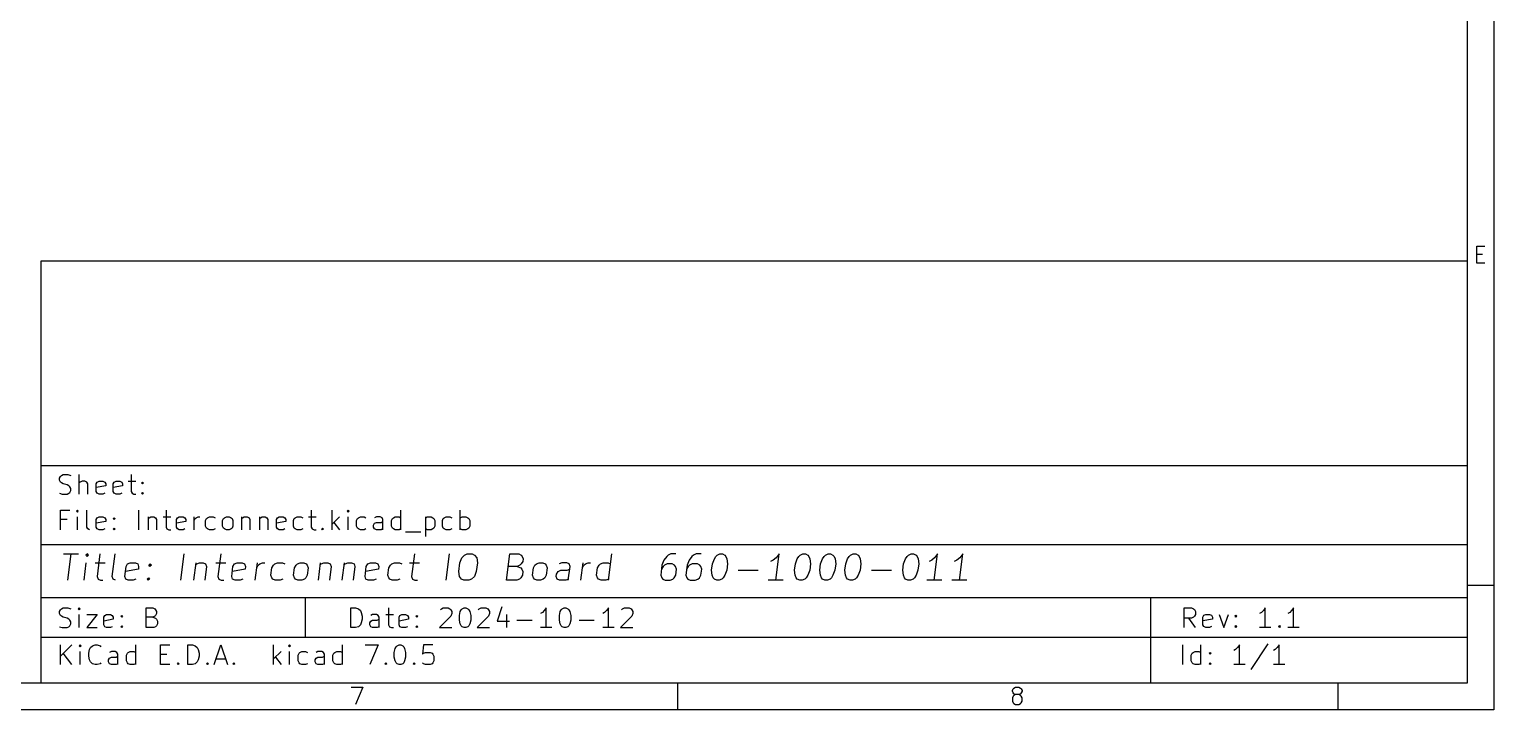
# Model space of a CAD drawing. Extents: x 0.4 to 16.6, y -10.6 to -0.4.
# Drawn here: x 12.24 to 16.606, y -10.606 to -8.578 of the extents above; entities that cross this region are included whole.
import ezdxf

# ---------------------------------------------------------------- set-up
doc = ezdxf.new("R2010")
doc.units = 0
doc.header["$MEASUREMENT"] = 0
doc.layers.add('BLACK', color=7, linetype='CONTINUOUS')

msp = doc.modelspace()

# ---------------------------------------------------------------- linework, layer by layer
at = {"layer": 'BLACK', "linetype": 'CONTINUOUS'}
for p, q in [((16.6063, -0.393701), (16.6063, -10.6063)), ((16.5276, -0.472441), (16.5276, -10.5276)), ((16.556, -9.27534), (16.556, -9.22416)), ((16.556, -9.22416), (16.5803, -9.22416)), ((16.556, -9.24853), (16.573, -9.24853)), ((12.2756, -9.26772), (16.5276, -9.26772)), ((12.2756, -10.5276), (12.2756, -9.26772)), ((16.5276, -9.26772), (16.5276, -10.5276)), ((16.5803, -9.27534), (16.556, -9.27534)), ((12.2756, -9.87795), (16.5276, -9.87795)), ((12.3301, -9.91621), (12.3329, -9.91059)), ((12.3329, -9.91059), (12.3357, -9.90778)), ((12.3357, -9.90778), (12.3413, -9.90497)), ((12.3413, -9.90497), (12.3554, -9.90497)), ((12.3554, -9.90497), (12.3638, -9.90778)), ((12.3891, -9.96402), (12.3891, -9.90497)), ((12.5438, -9.90497), (12.5438, -9.95558)), ((12.3301, -9.92184), (12.3301, -9.91621)), ((12.3329, -9.92746), (12.3301, -9.92184)), ((12.3357, -9.93027), (12.3329, -9.92746)), ((12.3413, -9.93309), (12.3357, -9.93027)), ((12.3526, -9.9359), (12.3413, -9.93309)), ((12.3582, -9.93871), (12.3526, -9.9359)), ((12.361, -9.94152), (12.3582, -9.93871)), ((12.3638, -9.94715), (12.361, -9.94152)), ((12.361, -9.9584), (12.3638, -9.95277)), ((12.3638, -9.95277), (12.3638, -9.94715)), ((12.392, -9.92746), (12.3891, -9.93027)), ((12.3976, -9.92465), (12.392, -9.92746)), ((12.406, -9.92465), (12.3976, -9.92465)), ((12.4116, -9.92746), (12.406, -9.92465)), ((12.4145, -9.93309), (12.4116, -9.92746)), ((12.4145, -9.96402), (12.4145, -9.93309)), ((12.4398, -9.93309), (12.4426, -9.92746)), ((12.4398, -9.95558), (12.4398, -9.93309)), ((12.4679, -9.93871), (12.4398, -9.94434)), ((12.4426, -9.92746), (12.4482, -9.92465)), ((12.4482, -9.92465), (12.4595, -9.92465)), ((12.4595, -9.92465), (12.4651, -9.92746)), ((12.4651, -9.92746), (12.4679, -9.93309)), ((12.4679, -9.93309), (12.4679, -9.93871)), ((12.4904, -9.93309), (12.4932, -9.92746)), ((12.4904, -9.95558), (12.4904, -9.93309)), ((12.5185, -9.93871), (12.4904, -9.94434)), ((12.4932, -9.92746), (12.4988, -9.92465)), ((12.4988, -9.92465), (12.5101, -9.92465)), ((12.5101, -9.92465), (12.5157, -9.92746)), ((12.5157, -9.92746), (12.5185, -9.93309)), ((12.5185, -9.93309), (12.5185, -9.93871)), ((12.5354, -9.92465), (12.5579, -9.92465)), ((12.5748, -9.93027), (12.5776, -9.92746)), ((12.5776, -9.93309), (12.5748, -9.93027)), ((12.5776, -9.92746), (12.5804, -9.93027)), ((12.5776, -9.92746), (12.5776, -9.93309)), ((12.5804, -9.93027), (12.5776, -9.93309)), ((12.3301, -9.96121), (12.3385, -9.96402)), ((12.3385, -9.96402), (12.3526, -9.96402)), ((12.3526, -9.96402), (12.3582, -9.96121)), ((12.3582, -9.96121), (12.361, -9.9584)), ((12.4426, -9.96121), (12.4398, -9.95558)), ((12.4482, -9.96402), (12.4426, -9.96121)), ((12.4595, -9.96402), (12.4482, -9.96402)), ((12.4651, -9.96121), (12.4595, -9.96402)), ((12.4932, -9.96121), (12.4904, -9.95558)), ((12.4988, -9.96402), (12.4932, -9.96121)), ((12.5101, -9.96402), (12.4988, -9.96402)), ((12.5157, -9.96121), (12.5101, -9.96402)), ((12.5438, -9.95558), (12.5466, -9.96121)), ((12.5466, -9.96121), (12.5523, -9.96402)), ((12.5523, -9.96402), (12.5579, -9.96402)), ((12.5748, -9.96121), (12.5776, -9.9584)), ((12.5776, -9.96402), (12.5748, -9.96121)), ((12.5776, -9.9584), (12.5804, -9.96121)), ((12.5776, -9.9584), (12.5776, -9.96402)), ((12.5804, -9.96121), (12.5776, -9.96402)), ((12.3329, -10.0703), (12.3329, -10.0113)), ((12.3329, -10.0113), (12.361, -10.0113)), ((12.3526, -10.0394), (12.3329, -10.0394)), ((12.3835, -10.0113), (12.3807, -10.0141)), ((12.3807, -10.0141), (12.3835, -10.0169)), ((12.3863, -10.0141), (12.3835, -10.0113)), ((12.3835, -10.0113), (12.3835, -10.0169)), ((12.3835, -10.0169), (12.3863, -10.0141)), ((12.3835, -10.0703), (12.3835, -10.0309)), ((12.4116, -10.0619), (12.4116, -10.0113)), ((12.4398, -10.0394), (12.4426, -10.0338)), ((12.4398, -10.0619), (12.4398, -10.0394)), ((12.4426, -10.0338), (12.4482, -10.0309)), ((12.4482, -10.0309), (12.4595, -10.0309)), ((12.4595, -10.0309), (12.4651, -10.0338)), ((12.4651, -10.0338), (12.4679, -10.0394)), ((12.4679, -10.0394), (12.4679, -10.045)), ((12.4904, -10.0366), (12.4932, -10.0338)), ((12.4932, -10.0394), (12.4904, -10.0366)), ((12.4932, -10.0338), (12.496, -10.0366)), ((12.4932, -10.0338), (12.4932, -10.0394)), ((12.496, -10.0366), (12.4932, -10.0394)), ((12.5663, -10.0703), (12.5663, -10.0113)), ((12.5944, -10.0309), (12.5944, -10.0703)), ((12.5944, -10.0366), (12.5972, -10.0338)), ((12.5972, -10.0338), (12.6029, -10.0309)), ((12.6029, -10.0309), (12.6113, -10.0309)), ((12.6113, -10.0309), (12.6169, -10.0338)), ((12.6169, -10.0338), (12.6197, -10.0394)), ((12.6197, -10.0394), (12.6197, -10.0703)), ((12.6394, -10.0309), (12.6619, -10.0309)), ((12.6479, -10.0113), (12.6479, -10.0619)), ((12.6788, -10.0394), (12.6816, -10.0338)), ((12.6788, -10.0619), (12.6788, -10.0394)), ((12.6816, -10.0338), (12.6872, -10.0309)), ((12.6872, -10.0309), (12.6985, -10.0309)), ((12.6985, -10.0309), (12.7041, -10.0338)), ((12.7041, -10.0338), (12.7069, -10.0394)), ((12.7069, -10.0394), (12.7069, -10.045)), ((12.7322, -10.0703), (12.7322, -10.0309)), ((12.7322, -10.0422), (12.735, -10.0366)), ((12.735, -10.0366), (12.7379, -10.0338)), ((12.7379, -10.0338), (12.7435, -10.0309)), ((12.7435, -10.0309), (12.7491, -10.0309)), ((12.766, -10.0422), (12.7688, -10.0366)), ((12.7688, -10.0366), (12.7716, -10.0338)), ((12.7716, -10.0338), (12.7772, -10.0309)), ((12.7772, -10.0309), (12.7885, -10.0309)), ((12.7885, -10.0309), (12.7941, -10.0338)), ((12.8166, -10.0422), (12.8194, -10.0366)), ((12.8194, -10.0366), (12.8222, -10.0338)), ((12.8222, -10.0338), (12.8278, -10.0309)), ((12.8278, -10.0309), (12.8363, -10.0309)), ((12.8363, -10.0309), (12.8419, -10.0338)), ((12.8419, -10.0338), (12.8447, -10.0366)), ((12.8447, -10.0366), (12.8475, -10.0422)), ((12.8728, -10.0309), (12.8728, -10.0703)), ((12.8728, -10.0366), (12.8757, -10.0338)), ((12.8757, -10.0338), (12.8813, -10.0309)), ((12.8813, -10.0309), (12.8897, -10.0309)), ((12.8897, -10.0309), (12.8953, -10.0338)), ((12.8953, -10.0338), (12.8981, -10.0394)), ((12.8981, -10.0394), (12.8981, -10.0703)), ((12.9263, -10.0309), (12.9263, -10.0703)), ((12.9263, -10.0366), (12.9291, -10.0338)), ((12.9291, -10.0338), (12.9347, -10.0309)), ((12.9347, -10.0309), (12.9431, -10.0309)), ((12.9431, -10.0309), (12.9488, -10.0338)), ((12.9488, -10.0338), (12.9516, -10.0394)), ((12.9516, -10.0394), (12.9516, -10.0703)), ((12.9769, -10.0394), (12.9797, -10.0338)), ((12.9769, -10.0619), (12.9769, -10.0394)), ((12.9797, -10.0338), (12.9853, -10.0309)), ((12.9853, -10.0309), (12.9966, -10.0309)), ((12.9966, -10.0309), (13.0022, -10.0338)), ((13.0022, -10.0338), (13.005, -10.0394)), ((13.005, -10.0394), (13.005, -10.045)), ((13.0275, -10.0422), (13.0303, -10.0366)), ((13.0303, -10.0366), (13.0331, -10.0338)), ((13.0331, -10.0338), (13.0388, -10.0309)), ((13.0388, -10.0309), (13.05, -10.0309)), ((13.05, -10.0309), (13.0556, -10.0338)), ((13.0725, -10.0309), (13.095, -10.0309)), ((13.0809, -10.0113), (13.0809, -10.0619)), ((13.1428, -10.0703), (13.1428, -10.0113)), ((13.1653, -10.0309), (13.1428, -10.0534)), ((13.1906, -10.0113), (13.1878, -10.0141)), ((13.1878, -10.0141), (13.1906, -10.0169)), ((13.1934, -10.0141), (13.1906, -10.0113)), ((13.1906, -10.0113), (13.1906, -10.0169)), ((13.1906, -10.0169), (13.1934, -10.0141)), ((13.1906, -10.0703), (13.1906, -10.0309)), ((13.2159, -10.0422), (13.2187, -10.0366)), ((13.2187, -10.0366), (13.2215, -10.0338)), ((13.2215, -10.0338), (13.2272, -10.0309)), ((13.2272, -10.0309), (13.2384, -10.0309)), ((13.2384, -10.0309), (13.244, -10.0338)), ((13.275, -10.0309), (13.2694, -10.0338)), ((13.2862, -10.0309), (13.275, -10.0309)), ((13.2918, -10.0338), (13.2862, -10.0309)), ((13.2947, -10.0394), (13.2918, -10.0338)), ((13.2947, -10.0703), (13.2947, -10.0394)), ((13.32, -10.0422), (13.3228, -10.0366)), ((13.3228, -10.0366), (13.3256, -10.0338)), ((13.3256, -10.0338), (13.3312, -10.0309)), ((13.3312, -10.0309), (13.3425, -10.0309)), ((13.3425, -10.0309), (13.3481, -10.0338)), ((13.3481, -10.0703), (13.3481, -10.0113)), ((13.4212, -10.0309), (13.4212, -10.09)), ((13.4212, -10.0338), (13.4268, -10.0309)), ((13.4268, -10.0309), (13.4381, -10.0309)), ((13.4381, -10.0309), (13.4437, -10.0338)), ((13.4437, -10.0338), (13.4465, -10.0366)), ((13.4465, -10.0366), (13.4493, -10.0422)), ((13.4718, -10.0422), (13.4746, -10.0366)), ((13.4746, -10.0366), (13.4775, -10.0338)), ((13.4775, -10.0338), (13.4831, -10.0309)), ((13.4831, -10.0309), (13.4943, -10.0309)), ((13.4943, -10.0309), (13.4999, -10.0338)), ((13.5253, -10.0703), (13.5253, -10.0113)), ((13.5253, -10.0338), (13.5309, -10.0309)), ((13.5309, -10.0309), (13.5421, -10.0309)), ((13.5421, -10.0309), (13.5478, -10.0338)), ((13.5478, -10.0338), (13.5506, -10.0366)), ((13.5506, -10.0366), (13.5534, -10.0422)), ((12.4145, -10.0675), (12.4116, -10.0619)), ((12.4201, -10.0703), (12.4145, -10.0675)), ((12.4679, -10.045), (12.4398, -10.0506)), ((12.4426, -10.0675), (12.4398, -10.0619)), ((12.4482, -10.0703), (12.4426, -10.0675)), ((12.4595, -10.0703), (12.4482, -10.0703)), ((12.4651, -10.0675), (12.4595, -10.0703)), ((12.4904, -10.0675), (12.4932, -10.0647)), ((12.4932, -10.0703), (12.4904, -10.0675)), ((12.4932, -10.0647), (12.496, -10.0675)), ((12.4932, -10.0647), (12.4932, -10.0703)), ((12.496, -10.0675), (12.4932, -10.0703)), ((12.6479, -10.0619), (12.6507, -10.0675)), ((12.6507, -10.0675), (12.6563, -10.0703)), ((12.6563, -10.0703), (12.6619, -10.0703)), ((12.7069, -10.045), (12.6788, -10.0506)), ((12.6816, -10.0675), (12.6788, -10.0619)), ((12.6872, -10.0703), (12.6816, -10.0675)), ((12.6985, -10.0703), (12.6872, -10.0703)), ((12.7041, -10.0675), (12.6985, -10.0703)), ((12.766, -10.0591), (12.766, -10.0422)), ((12.7688, -10.0647), (12.766, -10.0591)), ((12.7716, -10.0675), (12.7688, -10.0647)), ((12.7772, -10.0703), (12.7716, -10.0675)), ((12.7885, -10.0703), (12.7772, -10.0703)), ((12.7941, -10.0675), (12.7885, -10.0703)), ((12.8166, -10.0591), (12.8166, -10.0422)), ((12.8194, -10.0647), (12.8166, -10.0591)), ((12.8222, -10.0675), (12.8194, -10.0647)), ((12.8278, -10.0703), (12.8222, -10.0675)), ((12.8363, -10.0703), (12.8278, -10.0703)), ((12.8419, -10.0675), (12.8363, -10.0703)), ((12.8447, -10.0647), (12.8419, -10.0675)), ((12.8475, -10.0591), (12.8447, -10.0647)), ((12.8475, -10.0422), (12.8475, -10.0591)), ((13.005, -10.045), (12.9769, -10.0506)), ((12.9797, -10.0675), (12.9769, -10.0619)), ((12.9853, -10.0703), (12.9797, -10.0675)), ((12.9966, -10.0703), (12.9853, -10.0703)), ((13.0022, -10.0675), (12.9966, -10.0703)), ((13.0275, -10.0591), (13.0275, -10.0422)), ((13.0303, -10.0647), (13.0275, -10.0591)), ((13.0331, -10.0675), (13.0303, -10.0647)), ((13.0388, -10.0703), (13.0331, -10.0675)), ((13.05, -10.0703), (13.0388, -10.0703)), ((13.0556, -10.0675), (13.05, -10.0703)), ((13.0809, -10.0619), (13.0838, -10.0675)), ((13.0838, -10.0675), (13.0894, -10.0703)), ((13.0894, -10.0703), (13.095, -10.0703)), ((13.1119, -10.0675), (13.1147, -10.0647)), ((13.1147, -10.0703), (13.1119, -10.0675)), ((13.1147, -10.0647), (13.1175, -10.0675)), ((13.1147, -10.0647), (13.1147, -10.0703)), ((13.1175, -10.0675), (13.1147, -10.0703)), ((13.1484, -10.0478), (13.1653, -10.0703)), ((13.2159, -10.0591), (13.2159, -10.0422)), ((13.2187, -10.0647), (13.2159, -10.0591)), ((13.2215, -10.0675), (13.2187, -10.0647)), ((13.2272, -10.0703), (13.2215, -10.0675)), ((13.2384, -10.0703), (13.2272, -10.0703)), ((13.244, -10.0675), (13.2384, -10.0703)), ((13.2665, -10.0563), (13.2694, -10.0506)), ((13.2665, -10.0619), (13.2665, -10.0563)), ((13.2694, -10.0675), (13.2665, -10.0619)), ((13.2694, -10.0506), (13.275, -10.0478)), ((13.275, -10.0703), (13.2694, -10.0675)), ((13.275, -10.0478), (13.289, -10.0478)), ((13.289, -10.0703), (13.275, -10.0703)), ((13.289, -10.0478), (13.2947, -10.045)), ((13.2947, -10.0675), (13.289, -10.0703)), ((13.32, -10.0591), (13.32, -10.0422)), ((13.3228, -10.0647), (13.32, -10.0591)), ((13.3256, -10.0675), (13.3228, -10.0647)), ((13.3312, -10.0703), (13.3256, -10.0675)), ((13.3425, -10.0703), (13.3312, -10.0703)), ((13.3481, -10.0675), (13.3425, -10.0703)), ((13.3622, -10.0759), (13.4071, -10.0759)), ((13.4268, -10.0703), (13.4212, -10.0675)), ((13.4381, -10.0703), (13.4268, -10.0703)), ((13.4437, -10.0675), (13.4381, -10.0703)), ((13.4465, -10.0647), (13.4437, -10.0675)), ((13.4493, -10.0591), (13.4465, -10.0647)), ((13.4493, -10.0422), (13.4493, -10.0591)), ((13.4718, -10.0591), (13.4718, -10.0422)), ((13.4746, -10.0647), (13.4718, -10.0591)), ((13.4775, -10.0675), (13.4746, -10.0647)), ((13.4831, -10.0703), (13.4775, -10.0675)), ((13.4943, -10.0703), (13.4831, -10.0703)), ((13.4999, -10.0675), (13.4943, -10.0703)), ((13.5309, -10.0703), (13.5253, -10.0675)), ((13.5421, -10.0703), (13.5309, -10.0703)), ((13.5478, -10.0675), (13.5421, -10.0703)), ((13.5506, -10.0647), (13.5478, -10.0675)), ((13.5534, -10.0591), (13.5506, -10.0647)), ((13.5534, -10.0422), (13.5534, -10.0591)), ((12.2756, -10.1142), (16.5276, -10.1142)), ((12.3422, -10.1419), (12.3872, -10.1419)), ((12.3548, -10.2206), (12.3647, -10.1419)), ((12.4036, -10.2206), (12.4102, -10.1682)), ((12.4134, -10.1419), (12.4092, -10.1457)), ((12.4092, -10.1457), (12.4125, -10.1494)), ((12.4134, -10.1419), (12.4125, -10.1494)), ((12.4125, -10.1494), (12.4167, -10.1457)), ((12.4167, -10.1457), (12.4134, -10.1419)), ((12.4364, -10.1682), (12.4664, -10.1682)), ((12.4509, -10.1419), (12.4425, -10.2094)), ((12.4875, -10.2094), (12.4959, -10.1419)), ((12.5287, -10.1794), (12.5334, -10.1719)), ((12.5334, -10.1719), (12.5414, -10.1682)), ((12.5414, -10.1682), (12.5564, -10.1682)), ((12.5564, -10.1682), (12.5634, -10.1719)), ((12.5634, -10.1719), (12.5662, -10.1794)), ((12.5967, -10.1757), (12.6009, -10.1719)), ((12.6009, -10.1719), (12.6, -10.1794)), ((12.6009, -10.1719), (12.6042, -10.1757)), ((12.6923, -10.2206), (12.7021, -10.1419)), ((12.7364, -10.1682), (12.7298, -10.2206)), ((12.7354, -10.1757), (12.7396, -10.1719)), ((12.7396, -10.1719), (12.7476, -10.1682)), ((12.7476, -10.1682), (12.7589, -10.1682)), ((12.7589, -10.1682), (12.7659, -10.1719)), ((12.7659, -10.1719), (12.7687, -10.1794)), ((12.7964, -10.1682), (12.8264, -10.1682)), ((12.8109, -10.1419), (12.8024, -10.2094)), ((12.8474, -10.1794), (12.8521, -10.1719)), ((12.8521, -10.1719), (12.8601, -10.1682)), ((12.8601, -10.1682), (12.8751, -10.1682)), ((12.8751, -10.1682), (12.8821, -10.1719)), ((12.8821, -10.1719), (12.8849, -10.1794)), ((12.9135, -10.2206), (12.9201, -10.1682)), ((12.9229, -10.1757), (12.9271, -10.1719)), ((12.9271, -10.1719), (12.9351, -10.1682)), ((12.9351, -10.1682), (12.9426, -10.1682)), ((12.9679, -10.1757), (12.9721, -10.1719)), ((12.9721, -10.1719), (12.9801, -10.1682)), ((12.9801, -10.1682), (12.9951, -10.1682)), ((12.9951, -10.1682), (13.0021, -10.1719)), ((13.0354, -10.1757), (13.0396, -10.1719)), ((13.0396, -10.1719), (13.0476, -10.1682)), ((13.0476, -10.1682), (13.0588, -10.1682)), ((13.0588, -10.1682), (13.0659, -10.1719)), ((13.0659, -10.1719), (13.0691, -10.1757)), ((13.1076, -10.1682), (13.101, -10.2206)), ((13.1066, -10.1757), (13.1108, -10.1719)), ((13.1108, -10.1719), (13.1188, -10.1682)), ((13.1188, -10.1682), (13.1301, -10.1682)), ((13.1301, -10.1682), (13.1371, -10.1719)), ((13.1371, -10.1719), (13.1399, -10.1794)), ((13.1788, -10.1682), (13.1722, -10.2206)), ((13.1779, -10.1757), (13.1821, -10.1719)), ((13.1821, -10.1719), (13.1901, -10.1682)), ((13.1901, -10.1682), (13.2013, -10.1682)), ((13.2013, -10.1682), (13.2083, -10.1719)), ((13.2083, -10.1719), (13.2111, -10.1794)), ((13.2449, -10.1794), (13.2496, -10.1719)), ((13.2496, -10.1719), (13.2575, -10.1682)), ((13.2575, -10.1682), (13.2725, -10.1682)), ((13.2725, -10.1682), (13.2796, -10.1719)), ((13.2796, -10.1719), (13.2824, -10.1794)), ((13.3166, -10.1757), (13.3208, -10.1719)), ((13.3208, -10.1719), (13.3288, -10.1682)), ((13.3288, -10.1682), (13.3438, -10.1682)), ((13.3438, -10.1682), (13.3508, -10.1719)), ((13.3738, -10.1682), (13.4038, -10.1682)), ((13.3883, -10.1419), (13.3799, -10.2094)), ((13.4835, -10.2206), (13.4933, -10.1419)), ((13.5205, -10.1944), (13.5238, -10.1682)), ((13.5238, -10.1682), (13.5294, -10.1532)), ((13.5294, -10.1532), (13.5378, -10.1457)), ((13.5378, -10.1457), (13.5458, -10.1419)), ((13.5458, -10.1419), (13.5608, -10.1419)), ((13.5608, -10.1419), (13.5678, -10.1457)), ((13.5678, -10.1457), (13.5744, -10.1532)), ((13.5763, -10.1682), (13.573, -10.1944)), ((13.5744, -10.1532), (13.5763, -10.1682)), ((13.6634, -10.2206), (13.6733, -10.1419)), ((13.6733, -10.1419), (13.6995, -10.1419)), ((13.6995, -10.1419), (13.7066, -10.1457)), ((13.707, -10.1719), (13.7028, -10.1757)), ((13.7066, -10.1457), (13.7098, -10.1494)), ((13.7117, -10.1644), (13.707, -10.1719)), ((13.7098, -10.1494), (13.7126, -10.1569)), ((13.7126, -10.1569), (13.7117, -10.1644)), ((13.7478, -10.1757), (13.752, -10.1719)), ((13.752, -10.1719), (13.76, -10.1682)), ((13.76, -10.1682), (13.7712, -10.1682)), ((13.7712, -10.1682), (13.7783, -10.1719)), ((13.7783, -10.1719), (13.7815, -10.1757)), ((13.8275, -10.1682), (13.8195, -10.1719)), ((13.8425, -10.1682), (13.8275, -10.1682)), ((13.8495, -10.1719), (13.8425, -10.1682)), ((13.8523, -10.1794), (13.8495, -10.1719)), ((13.8847, -10.2206), (13.8912, -10.1682)), ((13.894, -10.1757), (13.8982, -10.1719)), ((13.8982, -10.1719), (13.9062, -10.1682)), ((13.9062, -10.1682), (13.9137, -10.1682)), ((13.939, -10.1757), (13.9432, -10.1719)), ((13.9432, -10.1719), (13.9512, -10.1682)), ((13.9512, -10.1682), (13.9662, -10.1682)), ((13.9662, -10.1682), (13.9732, -10.1719)), ((13.9671, -10.2206), (13.977, -10.1419)), ((14.1321, -10.1607), (14.1265, -10.1757)), ((14.141, -10.1494), (14.1321, -10.1607)), ((14.142, -10.1719), (14.134, -10.1757)), ((14.1453, -10.1457), (14.141, -10.1494)), ((14.157, -10.1719), (14.142, -10.1719)), ((14.1532, -10.1419), (14.1453, -10.1457)), ((14.1682, -10.1419), (14.1532, -10.1419)), ((14.164, -10.1757), (14.157, -10.1719)), ((14.2071, -10.1607), (14.2015, -10.1757)), ((14.216, -10.1494), (14.2071, -10.1607)), ((14.217, -10.1719), (14.209, -10.1757)), ((14.2202, -10.1457), (14.216, -10.1494)), ((14.232, -10.1719), (14.217, -10.1719)), ((14.2282, -10.1419), (14.2202, -10.1457)), ((14.2432, -10.1419), (14.2282, -10.1419)), ((14.239, -10.1757), (14.232, -10.1719)), ((14.2746, -10.1907), (14.277, -10.1719)), ((14.277, -10.1719), (14.2826, -10.1569)), ((14.2826, -10.1569), (14.2873, -10.1494)), ((14.2873, -10.1494), (14.2915, -10.1457)), ((14.2915, -10.1457), (14.2994, -10.1419)), ((14.2994, -10.1419), (14.3069, -10.1419)), ((14.3069, -10.1419), (14.314, -10.1457)), ((14.314, -10.1457), (14.3173, -10.1494)), ((14.3173, -10.1494), (14.3201, -10.1569)), ((14.3219, -10.1719), (14.3196, -10.1907)), ((14.3201, -10.1569), (14.3219, -10.1719)), ((14.4583, -10.1607), (14.4504, -10.1644)), ((14.4668, -10.1532), (14.4583, -10.1607)), ((14.4658, -10.2206), (14.4757, -10.1419)), ((14.4757, -10.1419), (14.4668, -10.1532)), ((14.5221, -10.1907), (14.5244, -10.1719)), ((14.5244, -10.1719), (14.53, -10.1569)), ((14.53, -10.1569), (14.5347, -10.1494)), ((14.5347, -10.1494), (14.539, -10.1457)), ((14.539, -10.1457), (14.5469, -10.1419)), ((14.5469, -10.1419), (14.5544, -10.1419)), ((14.5544, -10.1419), (14.5614, -10.1457)), ((14.5614, -10.1457), (14.5647, -10.1494)), ((14.5647, -10.1494), (14.5675, -10.1569)), ((14.5694, -10.1719), (14.5671, -10.1907)), ((14.5675, -10.1569), (14.5694, -10.1719)), ((14.5971, -10.1907), (14.5994, -10.1719)), ((14.5994, -10.1719), (14.605, -10.1569)), ((14.605, -10.1569), (14.6097, -10.1494)), ((14.6097, -10.1494), (14.6139, -10.1457)), ((14.6139, -10.1457), (14.6219, -10.1419)), ((14.6219, -10.1419), (14.6294, -10.1419)), ((14.6294, -10.1419), (14.6364, -10.1457)), ((14.6364, -10.1457), (14.6397, -10.1494)), ((14.6397, -10.1494), (14.6425, -10.1569)), ((14.6444, -10.1719), (14.6421, -10.1907)), ((14.6425, -10.1569), (14.6444, -10.1719)), ((14.6721, -10.1907), (14.6744, -10.1719)), ((14.6744, -10.1719), (14.68, -10.1569)), ((14.68, -10.1569), (14.6847, -10.1494)), ((14.6847, -10.1494), (14.6889, -10.1457)), ((14.6889, -10.1457), (14.6969, -10.1419)), ((14.6969, -10.1419), (14.7044, -10.1419)), ((14.7044, -10.1419), (14.7114, -10.1457)), ((14.7114, -10.1457), (14.7147, -10.1494)), ((14.7147, -10.1494), (14.7175, -10.1569)), ((14.7194, -10.1719), (14.7171, -10.1907)), ((14.7175, -10.1569), (14.7194, -10.1719)), ((14.8445, -10.1907), (14.8469, -10.1719)), ((14.8469, -10.1719), (14.8525, -10.1569)), ((14.8525, -10.1569), (14.8572, -10.1494)), ((14.8572, -10.1494), (14.8614, -10.1457)), ((14.8614, -10.1457), (14.8694, -10.1419)), ((14.8694, -10.1419), (14.8769, -10.1419)), ((14.8769, -10.1419), (14.8839, -10.1457)), ((14.8839, -10.1457), (14.8872, -10.1494)), ((14.8872, -10.1494), (14.89, -10.1569)), ((14.8919, -10.1719), (14.8895, -10.1907)), ((14.89, -10.1569), (14.8919, -10.1719)), ((14.9308, -10.1607), (14.9228, -10.1644)), ((14.9392, -10.1532), (14.9308, -10.1607)), ((14.9383, -10.2206), (14.9481, -10.1419)), ((14.9481, -10.1419), (14.9392, -10.1532)), ((15.0058, -10.1607), (14.9978, -10.1644)), ((15.0142, -10.1532), (15.0058, -10.1607)), ((15.0133, -10.2206), (15.0231, -10.1419)), ((15.0231, -10.1419), (15.0142, -10.1532)), ((12.4425, -10.2094), (12.4453, -10.2169)), ((12.4903, -10.2169), (12.4875, -10.2094)), ((12.525, -10.2094), (12.5287, -10.1794)), ((12.5278, -10.2169), (12.525, -10.2094)), ((12.5653, -10.1869), (12.5269, -10.1944)), ((12.5662, -10.1794), (12.5653, -10.1869)), ((12.5915, -10.2169), (12.5958, -10.2131)), ((12.5958, -10.2131), (12.5948, -10.2206)), ((12.5958, -10.2131), (12.599, -10.2169)), ((12.6, -10.1794), (12.5967, -10.1757)), ((12.6042, -10.1757), (12.6, -10.1794)), ((12.7687, -10.1794), (12.7635, -10.2206)), ((12.8024, -10.2094), (12.8053, -10.2169)), ((12.8437, -10.2094), (12.8474, -10.1794)), ((12.8465, -10.2169), (12.8437, -10.2094)), ((12.884, -10.1869), (12.8456, -10.1944)), ((12.8849, -10.1794), (12.884, -10.1869)), ((12.9182, -10.1832), (12.9229, -10.1757)), ((12.9604, -10.2056), (12.9632, -10.1832)), ((12.9632, -10.2131), (12.9604, -10.2056)), ((12.9632, -10.1832), (12.9679, -10.1757)), ((12.9665, -10.2169), (12.9632, -10.2131)), ((13.0279, -10.2056), (13.0307, -10.1832)), ((13.0307, -10.2131), (13.0279, -10.2056)), ((13.0307, -10.1832), (13.0354, -10.1757)), ((13.034, -10.2169), (13.0307, -10.2131)), ((13.0644, -10.2131), (13.0602, -10.2169)), ((13.0691, -10.2056), (13.0644, -10.2131)), ((13.0691, -10.1757), (13.0719, -10.1832)), ((13.0719, -10.1832), (13.0691, -10.2056)), ((13.1399, -10.1794), (13.1348, -10.2206)), ((13.2111, -10.1794), (13.206, -10.2206)), ((13.2411, -10.2094), (13.2449, -10.1794)), ((13.244, -10.2169), (13.2411, -10.2094)), ((13.2815, -10.1869), (13.243, -10.1944)), ((13.2824, -10.1794), (13.2815, -10.1869)), ((13.3091, -10.2056), (13.3119, -10.1832)), ((13.3119, -10.2131), (13.3091, -10.2056)), ((13.3119, -10.1832), (13.3166, -10.1757)), ((13.3152, -10.2169), (13.3119, -10.2131)), ((13.3799, -10.2094), (13.3827, -10.2169)), ((13.5224, -10.2094), (13.5205, -10.1944)), ((13.5289, -10.2169), (13.5224, -10.2094)), ((13.5674, -10.2094), (13.5589, -10.2169)), ((13.573, -10.1944), (13.5674, -10.2094)), ((13.6948, -10.1794), (13.6686, -10.1794)), ((13.7028, -10.1757), (13.6948, -10.1794)), ((13.6948, -10.1794), (13.7056, -10.1832)), ((13.7056, -10.2131), (13.7014, -10.2169)), ((13.7056, -10.1832), (13.7089, -10.1869)), ((13.7103, -10.2056), (13.7056, -10.2131)), ((13.7089, -10.1869), (13.7117, -10.1944)), ((13.7117, -10.1944), (13.7103, -10.2056)), ((13.7403, -10.2056), (13.7431, -10.1832)), ((13.7431, -10.2131), (13.7403, -10.2056)), ((13.7431, -10.1832), (13.7478, -10.1757)), ((13.7464, -10.2169), (13.7431, -10.2131)), ((13.7769, -10.2131), (13.7726, -10.2169)), ((13.7815, -10.2056), (13.7769, -10.2131)), ((13.7815, -10.1757), (13.7844, -10.1832)), ((13.7844, -10.1832), (13.7815, -10.2056)), ((13.8111, -10.2094), (13.812, -10.2019)), ((13.8139, -10.2169), (13.8111, -10.2094)), ((13.812, -10.2019), (13.8167, -10.1944)), ((13.8167, -10.1944), (13.8247, -10.1907)), ((13.8247, -10.1907), (13.8434, -10.1907)), ((13.8434, -10.1907), (13.8514, -10.1869)), ((13.8472, -10.2206), (13.8523, -10.1794)), ((13.8893, -10.1832), (13.894, -10.1757)), ((13.9315, -10.2056), (13.9343, -10.1832)), ((13.9343, -10.2131), (13.9315, -10.2056)), ((13.9343, -10.1832), (13.939, -10.1757)), ((13.9376, -10.2169), (13.9343, -10.2131)), ((14.1265, -10.1757), (14.1228, -10.2056)), ((14.1228, -10.2056), (14.1256, -10.2131)), ((14.1298, -10.1794), (14.1251, -10.1869)), ((14.1256, -10.2131), (14.1288, -10.2169)), ((14.134, -10.1757), (14.1298, -10.1794)), ((14.1588, -10.2169), (14.1631, -10.2131)), ((14.1631, -10.2131), (14.1677, -10.2056)), ((14.1673, -10.1794), (14.164, -10.1757)), ((14.1701, -10.1869), (14.1673, -10.1794)), ((14.1677, -10.2056), (14.1701, -10.1869)), ((14.2015, -10.1757), (14.1977, -10.2056)), ((14.1977, -10.2056), (14.2006, -10.2131)), ((14.2048, -10.1794), (14.2001, -10.1869)), ((14.2006, -10.2131), (14.2038, -10.2169)), ((14.209, -10.1757), (14.2048, -10.1794)), ((14.2338, -10.2169), (14.2381, -10.2131)), ((14.2381, -10.2131), (14.2427, -10.2056)), ((14.2423, -10.1794), (14.239, -10.1757)), ((14.2451, -10.1869), (14.2423, -10.1794)), ((14.2427, -10.2056), (14.2451, -10.1869)), ((14.2765, -10.2056), (14.2746, -10.1907)), ((14.2793, -10.2131), (14.2765, -10.2056)), ((14.2826, -10.2169), (14.2793, -10.2131)), ((14.3093, -10.2131), (14.3051, -10.2169)), ((14.314, -10.2056), (14.3093, -10.2131)), ((14.3196, -10.1907), (14.314, -10.2056)), ((14.3533, -10.1907), (14.4133, -10.1907)), ((14.524, -10.2056), (14.5221, -10.1907)), ((14.5268, -10.2131), (14.524, -10.2056)), ((14.53, -10.2169), (14.5268, -10.2131)), ((14.5568, -10.2131), (14.5525, -10.2169)), ((14.5614, -10.2056), (14.5568, -10.2131)), ((14.5671, -10.1907), (14.5614, -10.2056)), ((14.5989, -10.2056), (14.5971, -10.1907)), ((14.6018, -10.2131), (14.5989, -10.2056)), ((14.605, -10.2169), (14.6018, -10.2131)), ((14.6318, -10.2131), (14.6275, -10.2169)), ((14.6364, -10.2056), (14.6318, -10.2131)), ((14.6421, -10.1907), (14.6364, -10.2056)), ((14.6739, -10.2056), (14.6721, -10.1907)), ((14.6767, -10.2131), (14.6739, -10.2056)), ((14.68, -10.2169), (14.6767, -10.2131)), ((14.7067, -10.2131), (14.7025, -10.2169)), ((14.7114, -10.2056), (14.7067, -10.2131)), ((14.7171, -10.1907), (14.7114, -10.2056)), ((14.7508, -10.1907), (14.8108, -10.1907)), ((14.8464, -10.2056), (14.8445, -10.1907)), ((14.8492, -10.2131), (14.8464, -10.2056)), ((14.8525, -10.2169), (14.8492, -10.2131)), ((14.8792, -10.2131), (14.875, -10.2169)), ((14.8839, -10.2056), (14.8792, -10.2131)), ((14.8895, -10.1907), (14.8839, -10.2056)), ((12.4453, -10.2169), (12.4523, -10.2206)), ((12.4523, -10.2206), (12.4598, -10.2206)), ((12.4973, -10.2206), (12.4903, -10.2169)), ((12.5348, -10.2206), (12.5278, -10.2169)), ((12.5498, -10.2206), (12.5348, -10.2206)), ((12.5578, -10.2169), (12.5498, -10.2206)), ((12.5948, -10.2206), (12.5915, -10.2169)), ((12.599, -10.2169), (12.5948, -10.2206)), ((12.8053, -10.2169), (12.8123, -10.2206)), ((12.8123, -10.2206), (12.8198, -10.2206)), ((12.8535, -10.2206), (12.8465, -10.2169)), ((12.8685, -10.2206), (12.8535, -10.2206)), ((12.8765, -10.2169), (12.8685, -10.2206)), ((12.9735, -10.2206), (12.9665, -10.2169)), ((12.9885, -10.2206), (12.9735, -10.2206)), ((12.9965, -10.2169), (12.9885, -10.2206)), ((13.041, -10.2206), (13.034, -10.2169)), ((13.0523, -10.2206), (13.041, -10.2206)), ((13.0602, -10.2169), (13.0523, -10.2206)), ((13.251, -10.2206), (13.244, -10.2169)), ((13.266, -10.2206), (13.251, -10.2206)), ((13.274, -10.2169), (13.266, -10.2206)), ((13.3222, -10.2206), (13.3152, -10.2169)), ((13.3372, -10.2206), (13.3222, -10.2206)), ((13.3452, -10.2169), (13.3372, -10.2206)), ((13.3827, -10.2169), (13.3897, -10.2206)), ((13.3897, -10.2206), (13.3972, -10.2206)), ((13.536, -10.2206), (13.5289, -10.2169)), ((13.5509, -10.2206), (13.536, -10.2206)), ((13.5589, -10.2169), (13.5509, -10.2206)), ((13.6934, -10.2206), (13.6634, -10.2206)), ((13.7014, -10.2169), (13.6934, -10.2206)), ((13.7534, -10.2206), (13.7464, -10.2169)), ((13.7647, -10.2206), (13.7534, -10.2206)), ((13.7726, -10.2169), (13.7647, -10.2206)), ((13.8209, -10.2206), (13.8139, -10.2169)), ((13.8397, -10.2206), (13.8209, -10.2206)), ((13.8476, -10.2169), (13.8397, -10.2206)), ((13.9447, -10.2206), (13.9376, -10.2169)), ((13.9596, -10.2206), (13.9447, -10.2206)), ((13.9676, -10.2169), (13.9596, -10.2206)), ((14.1288, -10.2169), (14.1359, -10.2206)), ((14.1359, -10.2206), (14.1509, -10.2206)), ((14.1509, -10.2206), (14.1588, -10.2169)), ((14.2038, -10.2169), (14.2109, -10.2206)), ((14.2109, -10.2206), (14.2259, -10.2206)), ((14.2259, -10.2206), (14.2338, -10.2169)), ((14.2896, -10.2206), (14.2826, -10.2169)), ((14.2971, -10.2206), (14.2896, -10.2206)), ((14.3051, -10.2169), (14.2971, -10.2206)), ((14.4883, -10.2206), (14.4433, -10.2206)), ((14.5371, -10.2206), (14.53, -10.2169)), ((14.5446, -10.2206), (14.5371, -10.2206)), ((14.5525, -10.2169), (14.5446, -10.2206)), ((14.6121, -10.2206), (14.605, -10.2169)), ((14.6196, -10.2206), (14.6121, -10.2206)), ((14.6275, -10.2169), (14.6196, -10.2206)), ((14.6871, -10.2206), (14.68, -10.2169)), ((14.6946, -10.2206), (14.6871, -10.2206)), ((14.7025, -10.2169), (14.6946, -10.2206)), ((14.8595, -10.2206), (14.8525, -10.2169)), ((14.867, -10.2206), (14.8595, -10.2206)), ((14.875, -10.2169), (14.867, -10.2206)), ((14.9608, -10.2206), (14.9158, -10.2206)), ((15.0358, -10.2206), (14.9908, -10.2206)), ((16.6063, -10.2362), (16.5276, -10.2362)), ((12.2756, -10.2717), (16.5276, -10.2717)), ((12.3357, -10.3054), (12.3413, -10.3026)), ((12.3413, -10.3026), (12.3554, -10.3026)), ((12.3554, -10.3026), (12.3638, -10.3054)), ((12.3891, -10.3026), (12.3863, -10.3054)), ((12.392, -10.3054), (12.3891, -10.3026)), ((12.3891, -10.3026), (12.3891, -10.3082)), ((12.5888, -10.3617), (12.5888, -10.3026)), ((12.5888, -10.3026), (12.6085, -10.3026)), ((12.6085, -10.3026), (12.6141, -10.3054)), ((13.063, -10.2717), (13.063, -10.3898)), ((13.199, -10.3617), (13.199, -10.3026)), ((13.199, -10.3026), (13.2131, -10.3026)), ((13.2131, -10.3026), (13.2215, -10.3054)), ((13.3115, -10.3026), (13.3115, -10.3532)), ((13.469, -10.3054), (13.4746, -10.3026)), ((13.4746, -10.3026), (13.4887, -10.3026)), ((13.4887, -10.3026), (13.4943, -10.3054)), ((13.5309, -10.3054), (13.5365, -10.3026)), ((13.5365, -10.3026), (13.5421, -10.3026)), ((13.5421, -10.3026), (13.5478, -10.3054)), ((13.5815, -10.3054), (13.5871, -10.3026)), ((13.5871, -10.3026), (13.6012, -10.3026)), ((13.6012, -10.3026), (13.6068, -10.3054)), ((13.649, -10.2998), (13.6349, -10.342)), ((13.7812, -10.3026), (13.7755, -10.311)), ((13.7812, -10.3617), (13.7812, -10.3026)), ((13.829, -10.3054), (13.8346, -10.3026)), ((13.8346, -10.3026), (13.8402, -10.3026)), ((13.8402, -10.3026), (13.8458, -10.3054)), ((13.9668, -10.3026), (13.9611, -10.311)), ((13.9668, -10.3617), (13.9668, -10.3026)), ((14.0089, -10.3054), (14.0146, -10.3026)), ((14.0146, -10.3026), (14.0286, -10.3026)), ((14.0286, -10.3026), (14.0343, -10.3054)), ((15.5827, -10.2717), (15.5827, -10.5276)), ((15.6832, -10.3614), (15.6832, -10.3023)), ((15.6832, -10.3023), (15.7057, -10.3023)), ((15.7057, -10.3023), (15.7114, -10.3051)), ((15.9251, -10.3023), (15.9195, -10.3107)), ((15.9251, -10.3614), (15.9251, -10.3023)), ((16.0095, -10.3023), (16.0038, -10.3107)), ((16.0095, -10.3614), (16.0095, -10.3023)), ((12.3301, -10.3139), (12.3329, -10.3082)), ((12.3301, -10.3195), (12.3301, -10.3139)), ((12.3329, -10.3251), (12.3301, -10.3195)), ((12.3329, -10.3082), (12.3357, -10.3054)), ((12.3357, -10.3279), (12.3329, -10.3251)), ((12.3413, -10.3307), (12.3357, -10.3279)), ((12.3526, -10.3335), (12.3413, -10.3307)), ((12.3582, -10.3363), (12.3526, -10.3335)), ((12.361, -10.3392), (12.3582, -10.3363)), ((12.3638, -10.3448), (12.361, -10.3392)), ((12.3638, -10.3504), (12.3638, -10.3448)), ((12.3863, -10.3054), (12.3891, -10.3082)), ((12.3891, -10.3082), (12.392, -10.3054)), ((12.3891, -10.3617), (12.3891, -10.3223)), ((12.4116, -10.3223), (12.4426, -10.3223)), ((12.4426, -10.3223), (12.4116, -10.3617)), ((12.4623, -10.3307), (12.4651, -10.3251)), ((12.4623, -10.3532), (12.4623, -10.3307)), ((12.4904, -10.3363), (12.4623, -10.342)), ((12.4651, -10.3251), (12.4707, -10.3223)), ((12.4707, -10.3223), (12.482, -10.3223)), ((12.482, -10.3223), (12.4876, -10.3251)), ((12.4876, -10.3251), (12.4904, -10.3307)), ((12.4904, -10.3307), (12.4904, -10.3363)), ((12.5129, -10.3279), (12.5157, -10.3251)), ((12.5157, -10.3307), (12.5129, -10.3279)), ((12.5157, -10.3251), (12.5185, -10.3279)), ((12.5157, -10.3251), (12.5157, -10.3307)), ((12.5185, -10.3279), (12.5157, -10.3307)), ((12.6085, -10.3307), (12.5888, -10.3307)), ((12.6141, -10.3279), (12.6085, -10.3307)), ((12.6085, -10.3307), (12.6169, -10.3335)), ((12.6141, -10.3054), (12.6169, -10.3082)), ((12.6169, -10.3251), (12.6141, -10.3279)), ((12.6169, -10.3082), (12.6197, -10.3139)), ((12.6197, -10.3195), (12.6169, -10.3251)), ((12.6169, -10.3335), (12.6197, -10.3363)), ((12.6197, -10.3139), (12.6197, -10.3195)), ((12.6197, -10.3363), (12.6226, -10.342)), ((12.6226, -10.342), (12.6226, -10.3504)), ((13.2215, -10.3054), (13.2272, -10.311)), ((13.2272, -10.311), (13.23, -10.3167)), ((13.23, -10.3476), (13.2272, -10.3532)), ((13.23, -10.3167), (13.2328, -10.3279)), ((13.2328, -10.3363), (13.23, -10.3476)), ((13.2328, -10.3279), (13.2328, -10.3363)), ((13.2553, -10.3476), (13.2581, -10.342)), ((13.2553, -10.3532), (13.2553, -10.3476)), ((13.2637, -10.3223), (13.2581, -10.3251)), ((13.2581, -10.342), (13.2637, -10.3392)), ((13.275, -10.3223), (13.2637, -10.3223)), ((13.2637, -10.3392), (13.2778, -10.3392)), ((13.2806, -10.3251), (13.275, -10.3223)), ((13.2778, -10.3392), (13.2834, -10.3363)), ((13.2834, -10.3307), (13.2806, -10.3251)), ((13.2834, -10.3617), (13.2834, -10.3307)), ((13.3031, -10.3223), (13.3256, -10.3223)), ((13.3425, -10.3307), (13.3453, -10.3251)), ((13.3425, -10.3532), (13.3425, -10.3307)), ((13.3706, -10.3363), (13.3425, -10.342)), ((13.3453, -10.3251), (13.3509, -10.3223)), ((13.3509, -10.3223), (13.3622, -10.3223)), ((13.3622, -10.3223), (13.3678, -10.3251)), ((13.3678, -10.3251), (13.3706, -10.3307)), ((13.3706, -10.3307), (13.3706, -10.3363)), ((13.3931, -10.3279), (13.3959, -10.3251)), ((13.3959, -10.3307), (13.3931, -10.3279)), ((13.3959, -10.3251), (13.3987, -10.3279)), ((13.3959, -10.3251), (13.3959, -10.3307)), ((13.3987, -10.3279), (13.3959, -10.3307)), ((13.4971, -10.3279), (13.4634, -10.3617)), ((13.4662, -10.3082), (13.469, -10.3054)), ((13.4943, -10.3054), (13.4971, -10.3082)), ((13.4971, -10.3082), (13.4999, -10.3139)), ((13.4999, -10.3195), (13.4971, -10.3279)), ((13.4999, -10.3139), (13.4999, -10.3195)), ((13.5224, -10.3251), (13.5253, -10.3139)), ((13.5224, -10.3392), (13.5224, -10.3251)), ((13.5253, -10.3504), (13.5224, -10.3392)), ((13.5253, -10.3139), (13.5281, -10.3082)), ((13.5281, -10.3082), (13.5309, -10.3054)), ((13.5478, -10.3054), (13.5506, -10.3082)), ((13.5506, -10.3082), (13.5534, -10.3139)), ((13.5534, -10.3139), (13.5562, -10.3251)), ((13.5562, -10.3392), (13.5534, -10.3504)), ((13.5562, -10.3251), (13.5562, -10.3392)), ((13.6096, -10.3279), (13.5759, -10.3617)), ((13.5787, -10.3082), (13.5815, -10.3054)), ((13.6068, -10.3054), (13.6096, -10.3082)), ((13.6096, -10.3082), (13.6124, -10.3139)), ((13.6124, -10.3195), (13.6096, -10.3279)), ((13.6124, -10.3139), (13.6124, -10.3195)), ((13.6349, -10.342), (13.6715, -10.342)), ((13.6631, -10.3223), (13.6631, -10.3617)), ((13.694, -10.3392), (13.739, -10.3392)), ((13.7699, -10.3167), (13.7643, -10.3195)), ((13.7755, -10.311), (13.7699, -10.3167)), ((13.8205, -10.3251), (13.8233, -10.3139)), ((13.8205, -10.3392), (13.8205, -10.3251)), ((13.8233, -10.3504), (13.8205, -10.3392)), ((13.8233, -10.3139), (13.8262, -10.3082)), ((13.8262, -10.3082), (13.829, -10.3054)), ((13.8458, -10.3054), (13.8487, -10.3082)), ((13.8487, -10.3082), (13.8515, -10.3139)), ((13.8515, -10.3139), (13.8543, -10.3251)), ((13.8543, -10.3392), (13.8515, -10.3504)), ((13.8543, -10.3251), (13.8543, -10.3392)), ((13.8796, -10.3392), (13.9246, -10.3392)), ((13.9555, -10.3167), (13.9499, -10.3195)), ((13.9611, -10.311), (13.9555, -10.3167)), ((14.0371, -10.3279), (14.0033, -10.3617)), ((14.0061, -10.3082), (14.0089, -10.3054)), ((14.0343, -10.3054), (14.0371, -10.3082)), ((14.0371, -10.3082), (14.0399, -10.3139)), ((14.0399, -10.3195), (14.0371, -10.3279)), ((14.0399, -10.3139), (14.0399, -10.3195)), ((15.7057, -10.3332), (15.6832, -10.3332)), ((15.717, -10.3614), (15.6973, -10.3332)), ((15.7114, -10.3304), (15.7057, -10.3332)), ((15.7114, -10.3051), (15.7142, -10.3079)), ((15.7142, -10.3276), (15.7114, -10.3304)), ((15.7142, -10.3079), (15.717, -10.3135)), ((15.717, -10.322), (15.7142, -10.3276)), ((15.717, -10.3135), (15.717, -10.322)), ((15.7395, -10.3304), (15.7423, -10.3248)), ((15.7395, -10.3529), (15.7395, -10.3304)), ((15.7676, -10.336), (15.7395, -10.3417)), ((15.7423, -10.3248), (15.7479, -10.322)), ((15.7479, -10.322), (15.7592, -10.322)), ((15.7592, -10.322), (15.7648, -10.3248)), ((15.7648, -10.3248), (15.7676, -10.3304)), ((15.7676, -10.3304), (15.7676, -10.336)), ((15.7873, -10.322), (15.8014, -10.3614)), ((15.8014, -10.3614), (15.8154, -10.322)), ((15.8351, -10.3276), (15.8379, -10.3248)), ((15.8379, -10.3304), (15.8351, -10.3276)), ((15.8379, -10.3248), (15.8407, -10.3276)), ((15.8379, -10.3248), (15.8379, -10.3304)), ((15.8407, -10.3276), (15.8379, -10.3304)), ((15.9138, -10.3164), (15.9082, -10.3192)), ((15.9195, -10.3107), (15.9138, -10.3164)), ((15.9982, -10.3164), (15.9926, -10.3192)), ((16.0038, -10.3107), (15.9982, -10.3164)), ((12.2756, -10.3898), (16.5276, -10.3898)), ((12.3301, -10.3588), (12.3385, -10.3617)), ((12.3385, -10.3617), (12.3526, -10.3617)), ((12.3526, -10.3617), (12.3582, -10.3588)), ((12.3582, -10.3588), (12.361, -10.356)), ((12.361, -10.356), (12.3638, -10.3504)), ((12.4116, -10.3617), (12.4426, -10.3617)), ((12.4651, -10.3588), (12.4623, -10.3532)), ((12.4707, -10.3617), (12.4651, -10.3588)), ((12.482, -10.3617), (12.4707, -10.3617)), ((12.4876, -10.3588), (12.482, -10.3617)), ((12.5129, -10.3588), (12.5157, -10.356)), ((12.5157, -10.3617), (12.5129, -10.3588)), ((12.5157, -10.356), (12.5185, -10.3588)), ((12.5157, -10.356), (12.5157, -10.3617)), ((12.5185, -10.3588), (12.5157, -10.3617)), ((12.6113, -10.3617), (12.5888, -10.3617)), ((12.6169, -10.3588), (12.6113, -10.3617)), ((12.6197, -10.356), (12.6169, -10.3588)), ((12.6226, -10.3504), (12.6197, -10.356)), ((13.2131, -10.3617), (13.199, -10.3617)), ((13.2215, -10.3588), (13.2131, -10.3617)), ((13.2272, -10.3532), (13.2215, -10.3588)), ((13.2581, -10.3588), (13.2553, -10.3532)), ((13.2637, -10.3617), (13.2581, -10.3588)), ((13.2778, -10.3617), (13.2637, -10.3617)), ((13.2834, -10.3588), (13.2778, -10.3617)), ((13.3115, -10.3532), (13.3143, -10.3588)), ((13.3143, -10.3588), (13.32, -10.3617)), ((13.32, -10.3617), (13.3256, -10.3617)), ((13.3453, -10.3588), (13.3425, -10.3532)), ((13.3509, -10.3617), (13.3453, -10.3588)), ((13.3622, -10.3617), (13.3509, -10.3617)), ((13.3678, -10.3588), (13.3622, -10.3617)), ((13.3931, -10.3588), (13.3959, -10.356)), ((13.3959, -10.3617), (13.3931, -10.3588)), ((13.3959, -10.356), (13.3987, -10.3588)), ((13.3959, -10.356), (13.3959, -10.3617)), ((13.3987, -10.3588), (13.3959, -10.3617)), ((13.4634, -10.3617), (13.4999, -10.3617)), ((13.5281, -10.356), (13.5253, -10.3504)), ((13.5309, -10.3588), (13.5281, -10.356)), ((13.5365, -10.3617), (13.5309, -10.3588)), ((13.5421, -10.3617), (13.5365, -10.3617)), ((13.5478, -10.3588), (13.5421, -10.3617)), ((13.5506, -10.356), (13.5478, -10.3588)), ((13.5534, -10.3504), (13.5506, -10.356)), ((13.5759, -10.3617), (13.6124, -10.3617)), ((13.798, -10.3617), (13.7643, -10.3617)), ((13.8262, -10.356), (13.8233, -10.3504)), ((13.829, -10.3588), (13.8262, -10.356)), ((13.8346, -10.3617), (13.829, -10.3588)), ((13.8402, -10.3617), (13.8346, -10.3617)), ((13.8458, -10.3588), (13.8402, -10.3617)), ((13.8487, -10.356), (13.8458, -10.3588)), ((13.8515, -10.3504), (13.8487, -10.356)), ((13.9836, -10.3617), (13.9499, -10.3617)), ((14.0033, -10.3617), (14.0399, -10.3617)), ((15.7423, -10.3585), (15.7395, -10.3529)), ((15.7479, -10.3614), (15.7423, -10.3585)), ((15.7592, -10.3614), (15.7479, -10.3614)), ((15.7648, -10.3585), (15.7592, -10.3614)), ((15.8351, -10.3585), (15.8379, -10.3557)), ((15.8379, -10.3614), (15.8351, -10.3585)), ((15.8379, -10.3557), (15.8407, -10.3585)), ((15.8379, -10.3557), (15.8379, -10.3614)), ((15.8407, -10.3585), (15.8379, -10.3614)), ((15.942, -10.3614), (15.9082, -10.3614)), ((15.9645, -10.3585), (15.9673, -10.3557)), ((15.9673, -10.3614), (15.9645, -10.3585)), ((15.9673, -10.3557), (15.9701, -10.3585)), ((15.9673, -10.3557), (15.9673, -10.3614)), ((15.9701, -10.3585), (15.9673, -10.3614)), ((16.0263, -10.3614), (15.9926, -10.3614)), ((12.3329, -10.4719), (12.3329, -10.4128)), ((12.3667, -10.4128), (12.3329, -10.4466)), ((12.392, -10.4128), (12.3891, -10.4157)), ((12.3891, -10.4157), (12.392, -10.4185)), ((12.3948, -10.4157), (12.392, -10.4128)), ((12.392, -10.4128), (12.392, -10.4185)), ((12.392, -10.4185), (12.3948, -10.4157)), ((12.392, -10.4719), (12.392, -10.4325)), ((12.4173, -10.4381), (12.4201, -10.4269)), ((12.4201, -10.4269), (12.4229, -10.4213)), ((12.4229, -10.4213), (12.4285, -10.4157)), ((12.4285, -10.4157), (12.437, -10.4128)), ((12.437, -10.4128), (12.4426, -10.4128)), ((12.4426, -10.4128), (12.451, -10.4157)), ((12.451, -10.4157), (12.4538, -10.4185)), ((12.4848, -10.4325), (12.4791, -10.4353)), ((12.496, -10.4325), (12.4848, -10.4325)), ((12.5016, -10.4353), (12.496, -10.4325)), ((12.5354, -10.4353), (12.541, -10.4325)), ((12.541, -10.4325), (12.5523, -10.4325)), ((12.5523, -10.4325), (12.5579, -10.4353)), ((12.5579, -10.4719), (12.5579, -10.4128)), ((12.631, -10.4719), (12.631, -10.4128)), ((12.631, -10.4128), (12.6591, -10.4128)), ((12.7125, -10.4719), (12.7125, -10.4128)), ((12.7125, -10.4128), (12.7266, -10.4128)), ((12.7266, -10.4128), (12.735, -10.4157)), ((12.735, -10.4157), (12.7407, -10.4213)), ((12.7407, -10.4213), (12.7435, -10.4269)), ((12.7435, -10.4269), (12.7463, -10.4381)), ((12.7913, -10.4719), (12.811, -10.4128)), ((12.811, -10.4128), (12.8307, -10.4719)), ((12.9685, -10.4719), (12.9685, -10.4128)), ((12.9909, -10.4325), (12.9685, -10.455)), ((13.0163, -10.4128), (13.0134, -10.4157)), ((13.0134, -10.4157), (13.0163, -10.4185)), ((13.0191, -10.4157), (13.0163, -10.4128)), ((13.0163, -10.4128), (13.0163, -10.4185)), ((13.0163, -10.4185), (13.0191, -10.4157)), ((13.0163, -10.4719), (13.0163, -10.4325)), ((13.0472, -10.4353), (13.0528, -10.4325)), ((13.0528, -10.4325), (13.0641, -10.4325)), ((13.0641, -10.4325), (13.0697, -10.4353)), ((13.1006, -10.4325), (13.095, -10.4353)), ((13.1119, -10.4325), (13.1006, -10.4325)), ((13.1175, -10.4353), (13.1119, -10.4325)), ((13.1512, -10.4353), (13.1569, -10.4325)), ((13.1569, -10.4325), (13.1681, -10.4325)), ((13.1681, -10.4325), (13.1737, -10.4353)), ((13.1737, -10.4719), (13.1737, -10.4128)), ((13.2412, -10.4128), (13.2806, -10.4128)), ((13.2806, -10.4128), (13.2553, -10.4719)), ((13.3284, -10.4353), (13.3312, -10.4241)), ((13.3312, -10.4241), (13.334, -10.4185)), ((13.334, -10.4185), (13.3368, -10.4157)), ((13.3368, -10.4157), (13.3425, -10.4128)), ((13.3425, -10.4128), (13.3481, -10.4128)), ((13.3481, -10.4128), (13.3537, -10.4157)), ((13.3537, -10.4157), (13.3565, -10.4185)), ((13.3565, -10.4185), (13.3593, -10.4241)), ((13.3593, -10.4241), (13.3622, -10.4353)), ((13.4156, -10.4128), (13.4128, -10.441)), ((13.4437, -10.4128), (13.4156, -10.4128)), ((15.6794, -10.4719), (15.6794, -10.4128)), ((15.7103, -10.4353), (15.7159, -10.4325)), ((15.7159, -10.4325), (15.7272, -10.4325)), ((15.7272, -10.4325), (15.7328, -10.4353)), ((15.7328, -10.4719), (15.7328, -10.4128)), ((15.8368, -10.4269), (15.8312, -10.4297)), ((15.8425, -10.4213), (15.8368, -10.4269)), ((15.8481, -10.4128), (15.8425, -10.4213)), ((15.8481, -10.4719), (15.8481, -10.4128)), ((15.9325, -10.41), (15.8818, -10.486)), ((15.955, -10.4269), (15.9493, -10.4297)), ((15.9606, -10.4213), (15.955, -10.4269)), ((15.9662, -10.4128), (15.9606, -10.4213)), ((15.9662, -10.4719), (15.9662, -10.4128)), ((12.3667, -10.4719), (12.3413, -10.4381)), ((12.4173, -10.4466), (12.4173, -10.4381)), ((12.4201, -10.4578), (12.4173, -10.4466)), ((12.4229, -10.4635), (12.4201, -10.4578)), ((12.4285, -10.4691), (12.4229, -10.4635)), ((12.437, -10.4719), (12.4285, -10.4691)), ((12.4426, -10.4719), (12.437, -10.4719)), ((12.451, -10.4691), (12.4426, -10.4719)), ((12.4538, -10.4663), (12.451, -10.4691)), ((12.4763, -10.4578), (12.4791, -10.4522)), ((12.4763, -10.4635), (12.4763, -10.4578)), ((12.4791, -10.4691), (12.4763, -10.4635)), ((12.4791, -10.4522), (12.4848, -10.4494)), ((12.4848, -10.4719), (12.4791, -10.4691)), ((12.4848, -10.4494), (12.4988, -10.4494)), ((12.4988, -10.4719), (12.4848, -10.4719)), ((12.4988, -10.4494), (12.5044, -10.4466)), ((12.5044, -10.4691), (12.4988, -10.4719)), ((12.5044, -10.441), (12.5016, -10.4353)), ((12.5044, -10.4719), (12.5044, -10.441)), ((12.5298, -10.4438), (12.5326, -10.4381)), ((12.5298, -10.4606), (12.5298, -10.4438)), ((12.5326, -10.4663), (12.5298, -10.4606)), ((12.5326, -10.4381), (12.5354, -10.4353)), ((12.5354, -10.4691), (12.5326, -10.4663)), ((12.541, -10.4719), (12.5354, -10.4691)), ((12.5523, -10.4719), (12.541, -10.4719)), ((12.5579, -10.4691), (12.5523, -10.4719)), ((12.631, -10.441), (12.6507, -10.441)), ((12.6591, -10.4719), (12.631, -10.4719)), ((12.6816, -10.4691), (12.6844, -10.4663)), ((12.6844, -10.4719), (12.6816, -10.4691)), ((12.6844, -10.4663), (12.6872, -10.4691)), ((12.6844, -10.4663), (12.6844, -10.4719)), ((12.6872, -10.4691), (12.6844, -10.4719)), ((12.7266, -10.4719), (12.7125, -10.4719)), ((12.735, -10.4691), (12.7266, -10.4719)), ((12.7407, -10.4635), (12.735, -10.4691)), ((12.7435, -10.4578), (12.7407, -10.4635)), ((12.7463, -10.4466), (12.7435, -10.4578)), ((12.7463, -10.4381), (12.7463, -10.4466)), ((12.7688, -10.4691), (12.7716, -10.4663)), ((12.7716, -10.4719), (12.7688, -10.4691)), ((12.7716, -10.4663), (12.7744, -10.4691)), ((12.7716, -10.4663), (12.7716, -10.4719)), ((12.7744, -10.4691), (12.7716, -10.4719)), ((12.7969, -10.455), (12.825, -10.455)), ((12.8475, -10.4691), (12.8503, -10.4663)), ((12.8503, -10.4719), (12.8475, -10.4691)), ((12.8503, -10.4663), (12.8532, -10.4691)), ((12.8503, -10.4663), (12.8503, -10.4719)), ((12.8532, -10.4691), (12.8503, -10.4719)), ((12.9741, -10.4494), (12.9909, -10.4719)), ((13.0416, -10.4438), (13.0444, -10.4381)), ((13.0416, -10.4606), (13.0416, -10.4438)), ((13.0444, -10.4663), (13.0416, -10.4606)), ((13.0444, -10.4381), (13.0472, -10.4353)), ((13.0472, -10.4691), (13.0444, -10.4663)), ((13.0528, -10.4719), (13.0472, -10.4691)), ((13.0641, -10.4719), (13.0528, -10.4719)), ((13.0697, -10.4691), (13.0641, -10.4719)), ((13.0922, -10.4578), (13.095, -10.4522)), ((13.0922, -10.4635), (13.0922, -10.4578)), ((13.095, -10.4691), (13.0922, -10.4635)), ((13.095, -10.4522), (13.1006, -10.4494)), ((13.1006, -10.4719), (13.095, -10.4691)), ((13.1006, -10.4494), (13.1147, -10.4494)), ((13.1147, -10.4719), (13.1006, -10.4719)), ((13.1147, -10.4494), (13.1203, -10.4466)), ((13.1203, -10.4691), (13.1147, -10.4719)), ((13.1203, -10.441), (13.1175, -10.4353)), ((13.1203, -10.4719), (13.1203, -10.441)), ((13.1456, -10.4438), (13.1484, -10.4381)), ((13.1456, -10.4606), (13.1456, -10.4438)), ((13.1484, -10.4663), (13.1456, -10.4606)), ((13.1484, -10.4381), (13.1512, -10.4353)), ((13.1512, -10.4691), (13.1484, -10.4663)), ((13.1569, -10.4719), (13.1512, -10.4691)), ((13.1681, -10.4719), (13.1569, -10.4719)), ((13.1737, -10.4691), (13.1681, -10.4719)), ((13.3003, -10.4691), (13.3031, -10.4663)), ((13.3031, -10.4719), (13.3003, -10.4691)), ((13.3031, -10.4663), (13.3059, -10.4691)), ((13.3031, -10.4663), (13.3031, -10.4719)), ((13.3059, -10.4691), (13.3031, -10.4719)), ((13.3284, -10.4494), (13.3284, -10.4353)), ((13.3312, -10.4606), (13.3284, -10.4494)), ((13.334, -10.4663), (13.3312, -10.4606)), ((13.3368, -10.4691), (13.334, -10.4663)), ((13.3425, -10.4719), (13.3368, -10.4691)), ((13.3481, -10.4719), (13.3425, -10.4719)), ((13.3537, -10.4691), (13.3481, -10.4719)), ((13.3565, -10.4663), (13.3537, -10.4691)), ((13.3593, -10.4606), (13.3565, -10.4663)), ((13.3622, -10.4494), (13.3593, -10.4606)), ((13.3622, -10.4353), (13.3622, -10.4494)), ((13.3847, -10.4691), (13.3875, -10.4663)), ((13.3875, -10.4719), (13.3847, -10.4691)), ((13.3875, -10.4663), (13.3903, -10.4691)), ((13.3875, -10.4663), (13.3875, -10.4719)), ((13.3903, -10.4691), (13.3875, -10.4719)), ((13.4128, -10.441), (13.4156, -10.4381)), ((13.4156, -10.4691), (13.4128, -10.4663)), ((13.4156, -10.4381), (13.4212, -10.4353)), ((13.4212, -10.4719), (13.4156, -10.4691)), ((13.4212, -10.4353), (13.4353, -10.4353)), ((13.4353, -10.4719), (13.4212, -10.4719)), ((13.4353, -10.4353), (13.4409, -10.4381)), ((13.4409, -10.4691), (13.4353, -10.4719)), ((13.4409, -10.4381), (13.4437, -10.441)), ((13.4437, -10.4663), (13.4409, -10.4691)), ((13.4437, -10.441), (13.4465, -10.4466)), ((13.4465, -10.4606), (13.4437, -10.4663)), ((13.4465, -10.4466), (13.4465, -10.4606)), ((15.7047, -10.4438), (15.7075, -10.4381)), ((15.7047, -10.4606), (15.7047, -10.4438)), ((15.7075, -10.4663), (15.7047, -10.4606)), ((15.7075, -10.4381), (15.7103, -10.4353)), ((15.7103, -10.4691), (15.7075, -10.4663)), ((15.7159, -10.4719), (15.7103, -10.4691)), ((15.7272, -10.4719), (15.7159, -10.4719)), ((15.7328, -10.4691), (15.7272, -10.4719)), ((15.7581, -10.4381), (15.7609, -10.4353)), ((15.7609, -10.441), (15.7581, -10.4381)), ((15.7581, -10.4691), (15.7609, -10.4663)), ((15.7609, -10.4719), (15.7581, -10.4691)), ((15.7609, -10.4353), (15.7637, -10.4381)), ((15.7609, -10.4353), (15.7609, -10.441)), ((15.7637, -10.4381), (15.7609, -10.441)), ((15.7609, -10.4663), (15.7637, -10.4691)), ((15.7609, -10.4663), (15.7609, -10.4719)), ((15.7637, -10.4691), (15.7609, -10.4719)), ((15.865, -10.4719), (15.8312, -10.4719)), ((15.9831, -10.4719), (15.9493, -10.4719)), ((16.5276, -10.5276), (0.472441, -10.5276)), ((16.5276, -10.5276), (12.2756, -10.5276)), ((13.2002, -10.5391), (13.2343, -10.5391)), ((13.2343, -10.5391), (13.2124, -10.5903)), ((14.1732, -10.5276), (14.1732, -10.6063)), ((15.1711, -10.5489), (15.1736, -10.544)), ((15.1711, -10.5513), (15.1711, -10.5489)), ((15.1736, -10.5562), (15.1711, -10.5513)), ((15.1736, -10.5659), (15.1711, -10.5708)), ((15.1736, -10.544), (15.176, -10.5416)), ((15.176, -10.5586), (15.1736, -10.5562)), ((15.176, -10.5635), (15.1736, -10.5659)), ((15.176, -10.5416), (15.1809, -10.5391)), ((15.1809, -10.5611), (15.176, -10.5586)), ((15.1809, -10.5611), (15.176, -10.5635)), ((15.1809, -10.5391), (15.1906, -10.5391)), ((15.1906, -10.5611), (15.1809, -10.5611)), ((15.1906, -10.5391), (15.1955, -10.5416)), ((15.1955, -10.5586), (15.1906, -10.5611)), ((15.1955, -10.5635), (15.1906, -10.5611)), ((15.1955, -10.5416), (15.1979, -10.544)), ((15.1979, -10.5562), (15.1955, -10.5586)), ((15.1979, -10.5659), (15.1955, -10.5635)), ((15.1979, -10.544), (15.2004, -10.5489)), ((15.2004, -10.5513), (15.1979, -10.5562)), ((15.2004, -10.5708), (15.1979, -10.5659)), ((15.2004, -10.5489), (15.2004, -10.5513)), ((16.1417, -10.5276), (16.1417, -10.6063)), ((16.6063, -10.6063), (0.393701, -10.6063)), ((15.1711, -10.5708), (15.1711, -10.5806)), ((15.1711, -10.5806), (15.1736, -10.5854)), ((15.1736, -10.5854), (15.176, -10.5879)), ((15.176, -10.5879), (15.1809, -10.5903)), ((15.1809, -10.5903), (15.1906, -10.5903)), ((15.1906, -10.5903), (15.1955, -10.5879)), ((15.1955, -10.5879), (15.1979, -10.5854)), ((15.1979, -10.5854), (15.2004, -10.5806)), ((15.2004, -10.5806), (15.2004, -10.5708))]:
    msp.add_line(p, q, dxfattribs=at)

doc.saveas('drawing.dxf')
